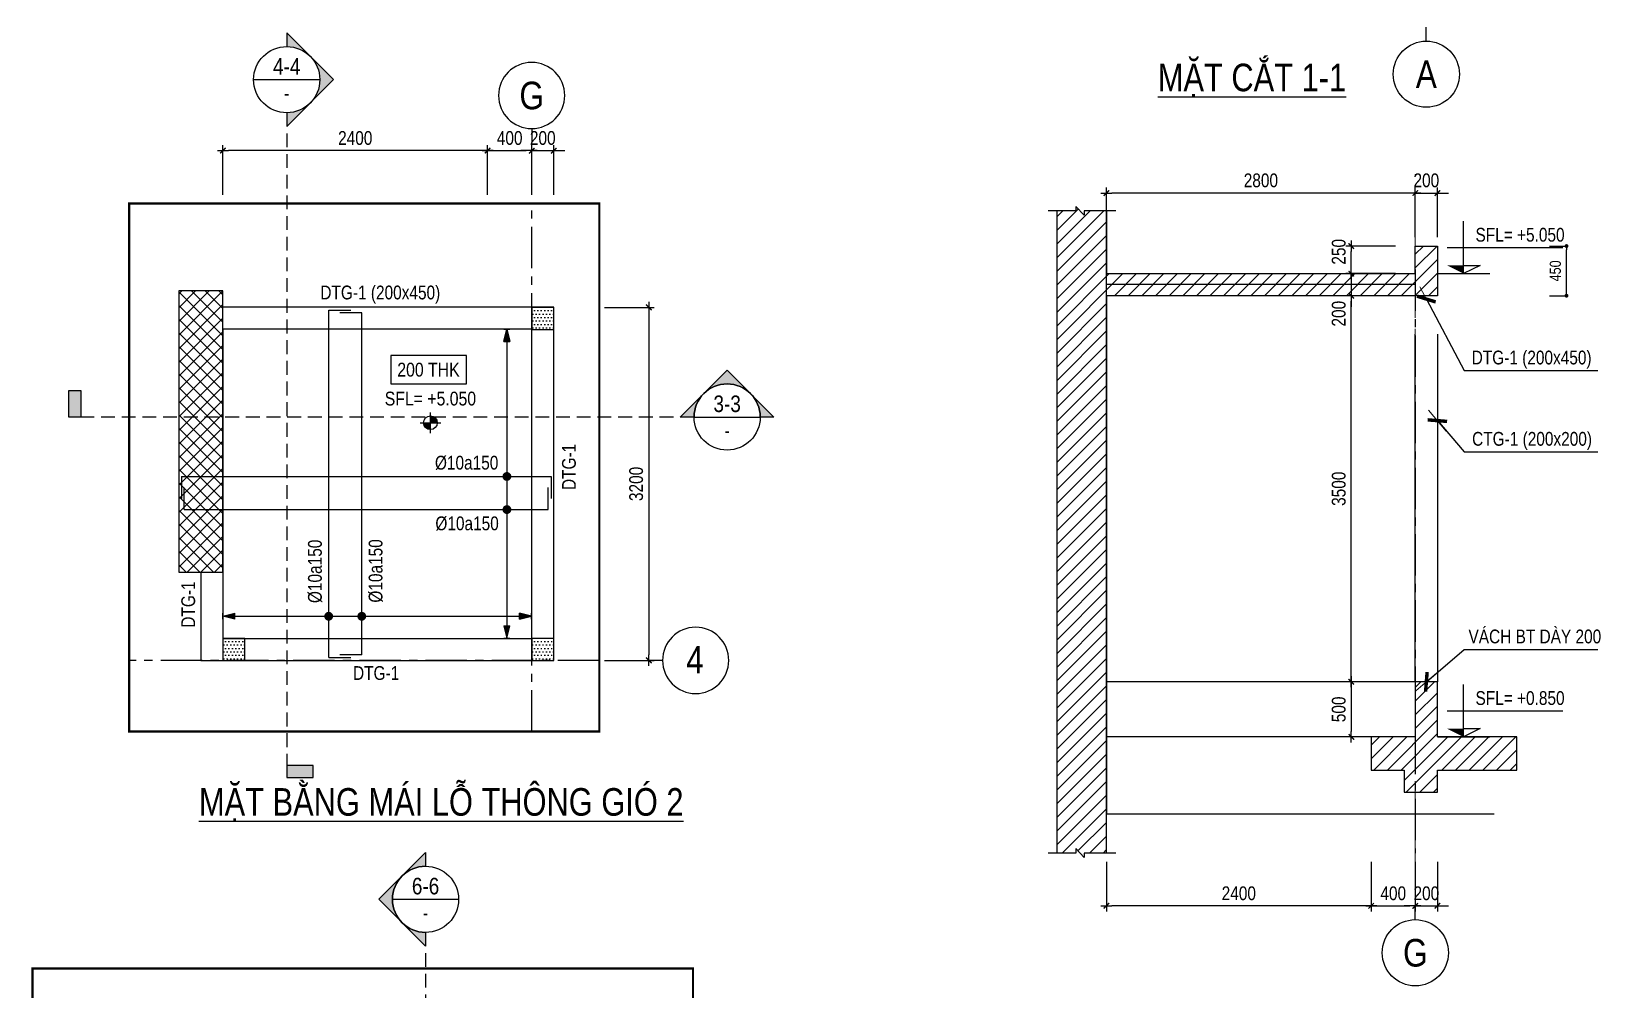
# Model space of a CAD drawing. Header units: millimetres. Extents: x -3582679 to -3542129, y 680309 to 797609.
# Drawn here: x -3574297 to -3560071, y 778961 to 787648 of the extents above; entities that cross this region are included whole.
import ezdxf
from ezdxf.enums import TextEntityAlignment as Align

# ---------------------------------------------------------------- set-up
doc = ezdxf.new("R2010")
doc.units = ezdxf.units.MM
doc.header["$LTSCALE"] = 100
doc.header["$MEASUREMENT"] = 0
for name, pattern in [('A14-Chi tiet Thong gio ham$0$HTT Center', [13, 10, -1, 1, -1]), ('BLOCK A - CHI TIET THANG 4$0$HIDDEN', [0.375, 0.25, -0.125]), ('BLOCK B - CHI TIET THANG 5$0$$0$HIDDEN', [0.375, 0.25, -0.125]), ('CENTER', [2, 1.25, -0.25, 0.25, -0.25])]:
    doc.linetypes.add(name, pattern=pattern)
doc.layers.get('0').update_dxf_attribs({"lineweight": 9})
for name, color, linetype in [('01PM. TEXT A', 3, 'Continuous'), ('02PM. TEXT B', 4, 'Continuous'), ('03PM. TEXT C', 1, 'Continuous'), ('04PM. THIN', 7, 'Continuous'), ('05PM. FRAME', 4, 'Continuous'), ('07PM. WACO', 6, 'Continuous'), ('11PM. DIM', 2, 'Continuous'), ('12PM. GRID', 8, 'CENTER'), ('13PM. HATCH', 8, 'Continuous'), ('BLOCK A - CHI TIET THANG 4$0$Ky hieu Truc', 1, 'Continuous'), ('S-Hatch', 8, 'Continuous')]:
    doc.layers.add(name, color=color, linetype=linetype)
doc.layers.add('A14-Chi tiet Thong gio ham$0$Dim 50', color=1, linetype='Continuous', lineweight=5)
doc.layers.add('A14-Chi tiet Thong gio ham$0$Luoi Truc', color=251, linetype='A14-Chi tiet Thong gio ham$0$HTT Center', lineweight=9)
doc.styles.add('[PMDC2013]STYLE', font='arial.ttf', dxfattribs={"width": 0.8})
doc.styles.add('A14-Chi tiet Thong gio ham$0$VNI-HelveC', font='VHELVCN_0.TTF')
doc.styles.add('BLOCK A - CHI TIET THANG 1$0$VNI-HelveC', font='VHELVCN_0.TTF')
doc.styles.add('BLOCK A - CHI TIET THANG 4$0$VNI-HelveC', font='VHELVCN_0.TTF')
doc.styles.add('BLOCK B - CHI TIET THANG 5$0$$0$Title Block Bold', font='VHELVEB_0.TTF')
doc.styles.add('BLOCK B - CHI TIET THANG 5$0$VNI-HelveCB', font='VHELVCB_0.TTF')
doc.styles.add('ISOCP', font='Isocp.shx', dxfattribs={"bigfont": 'as_sym.shx'})
doc.styles.add('TB', font='arial.ttf', dxfattribs={"width": 0.8})
doc.styles.add('TTP-HelCon', font='VHELVCN_0.TTF')
doc.dimstyles.new('20', dxfattribs={"dimtxt": 250, "dimasz": 200, "dimexe": 250, "dimexo": 0, "dimgap": 100, "dimtad": 1, "dimdec": 0, "dimlfac": 0.2, "dimzin": 0, "dimdsep": 46, "dimtxsty": '[PMDC2013]STYLE', "dimblk": 'TICK', "dimcen": 0, "dimdle": 300, "dimclrd": 2, "dimclre": 2, "dimclrt": 4, "dimadec": 0, "dimazin": 0, "dimtfac": 0.004, "dimtdec": 0, "dimtix": 1, "dimtmove": 2, "dimatfit": 3, "dimldrblk": 'TICK', "dimfxl": 1, "dimtvp": 0.8, "dimtolj": 1, "dimtzin": 0, "dimarcsym": 0})
doc.dimstyles.new('A14-Chi tiet Thong gio ham$0$Dim 50 (A1-A2)', dxfattribs={"dimscale": 50, "dimtxt": 2, "dimasz": 0.7, "dimexe": 0, "dimexo": 1, "dimgap": 1, "dimtad": 1, "dimdec": 0, "dimzin": 12, "dimdsep": 46, "dimtxsty": 'A14-Chi tiet Thong gio ham$0$VNI-HelveC', "dimblk": 'A14-Chi tiet Thong gio ham$0$_Dot', "dimcen": 1, "dimclrd": 256, "dimclre": 256, "dimclrt": 3, "dimadec": 0, "dimazin": 0, "dimtfac": 1, "dimtdec": 0, "dimtix": 1, "dimtmove": 2, "dimatfit": 3, "dimldrblk": 'A14-Chi tiet Thong gio ham$0$HTT Arrow 30', "dimfxl": 1, "dimtolj": 1, "dimtzin": 0, "dimarcsym": 0})
pattern_1 = [(0, (-27689.86, -20851.373), (15.625, 31.25), [0, -31.25])]

# ---------------------------------------------------------------- blocks, each defined once
blk = doc.blocks.new('BLOCK A - CHI TIET THANG 4$0$HTT-Grid')
at = {"layer": '05PM. FRAME', "linetype": 'ByBlock', "lineweight": -2}
blk.add_line((0, -2.5), (0, 0), dxfattribs=at)
blk.add_circle((0, -8.5), 6, dxfattribs=at)
at = {"layer": '03PM. TEXT C', "linetype": 'ByBlock', "lineweight": -2, "style": 'BLOCK A - CHI TIET THANG 4$0$VNI-HelveC'}
blk.add_attdef('GRID', text='', height=5, dxfattribs=at).set_placement((0, -8.5), align=Align.MIDDLE)
blk = doc.blocks.new('TICK')
at = {"color": 0, "linetype": 'ByBlock'}
blk.add_line((1, 0), (-1, 0), dxfattribs=at)
at = {"color": 7, "linetype": 'ByBlock', "const_width": 0.25}
blk.add_lwpolyline([(-0.5, -0.5), (0.5, 0.5)], dxfattribs=at)
blk = doc.blocks.new('*D36')
at = {"layer": '11PM. DIM', "color": 2, "lineweight": -2, "ltscale": 0.3, "transparency": 16777216}
for p, q in [((-3572561, 786167), (-3572561, 786617)), ((-3570211, 786567), (-3572511, 786567)), ((-3570161, 786167), (-3570161, 786617))]:
    blk.add_line(p, q, dxfattribs=at)
at = {"layer": '11PM. DIM', "color": 2, "lineweight": -2, "ltscale": 0.3, "transparency": 16777216, "xscale": 50, "yscale": 50, "zscale": 50, "rotation": 180}
blk.add_blockref('TICK', (-3572561, 786567), dxfattribs=at)
at = {"layer": '11PM. DIM', "color": 2, "lineweight": -2, "ltscale": 0.3, "transparency": 16777216, "xscale": 50, "yscale": 50, "zscale": 50}
blk.add_blockref('TICK', (-3570161, 786567), dxfattribs=at)
at = {"layer": '11PM. DIM', "color": 4, "ltscale": 0.3, "transparency": 16777216, "insert": (-3571361, 786681), "char_height": 125, "attachment_point": 5, "style": '[PMDC2013]STYLE'}
blk.add_mtext('\\A1;2400', dxfattribs=at)
blk = doc.blocks.new('*D37')
at = {"layer": '11PM. DIM', "color": 2, "lineweight": -2, "ltscale": 0.3, "transparency": 16777216}
for p, q in [((-3569100, 785146), (-3568650, 785146)), ((-3568700, 785096), (-3568700, 781996)), ((-3569100, 781946), (-3568650, 781946))]:
    blk.add_line(p, q, dxfattribs=at)
at = {"layer": '11PM. DIM', "color": 2, "lineweight": -2, "ltscale": 0.3, "transparency": 16777216, "xscale": 50, "yscale": 50, "zscale": 50}
for p, rotation in [((-3568700, 785146), 90), ((-3568700, 781946), 270)]:
    blk.add_blockref('TICK', p, dxfattribs=dict(at, rotation=rotation))
at = {"layer": '11PM. DIM', "color": 4, "ltscale": 0.3, "transparency": 16777216, "insert": (-3568814, 783546), "char_height": 125, "attachment_point": 5, "rotation": 90, "style": '[PMDC2013]STYLE'}
blk.add_mtext('\\A1;3200', dxfattribs=at)
blk = doc.blocks.new('*D35')
at = {"layer": '11PM. DIM', "color": 2, "lineweight": -2, "ltscale": 0.3, "transparency": 16777216}
for p, q in [((-3569811, 786567), (-3569861, 786567)), ((-3569761, 786167), (-3569761, 786617)), ((-3569761, 786567), (-3569561, 786567)), ((-3569561, 786167), (-3569561, 786617)), ((-3569511, 786567), (-3569461, 786567))]:
    blk.add_line(p, q, dxfattribs=at)
at = {"layer": '11PM. DIM', "color": 2, "lineweight": -2, "ltscale": 0.3, "transparency": 16777216, "xscale": 50, "yscale": 50, "zscale": 50}
blk.add_blockref('TICK', (-3569761, 786567), dxfattribs=at)
at = {"layer": '11PM. DIM', "color": 2, "lineweight": -2, "ltscale": 0.3, "transparency": 16777216, "xscale": 50, "yscale": 50, "zscale": 50, "rotation": 180}
blk.add_blockref('TICK', (-3569561, 786567), dxfattribs=at)
at = {"layer": '11PM. DIM', "color": 4, "ltscale": 0.3, "transparency": 16777216, "insert": (-3569661, 786681), "char_height": 125, "attachment_point": 5, "style": '[PMDC2013]STYLE'}
blk.add_mtext('\\A1;200', dxfattribs=at)
blk = doc.blocks.new('*D34')
at = {"layer": '11PM. DIM', "color": 2, "lineweight": -2, "ltscale": 0.3, "transparency": 16777216}
for p, q in [((-3570161, 786167), (-3570161, 786617)), ((-3570111, 786567), (-3569811, 786567)), ((-3569761, 786167), (-3569761, 786617))]:
    blk.add_line(p, q, dxfattribs=at)
at = {"layer": '11PM. DIM', "color": 2, "lineweight": -2, "ltscale": 0.3, "transparency": 16777216, "xscale": 50, "yscale": 50, "zscale": 50, "rotation": 180}
blk.add_blockref('TICK', (-3570161, 786567), dxfattribs=at)
at = {"layer": '11PM. DIM', "color": 2, "lineweight": -2, "ltscale": 0.3, "transparency": 16777216, "xscale": 50, "yscale": 50, "zscale": 50}
blk.add_blockref('TICK', (-3569761, 786567), dxfattribs=at)
at = {"layer": '11PM. DIM', "color": 4, "ltscale": 0.3, "transparency": 16777216, "insert": (-3569961, 786681), "char_height": 125, "attachment_point": 5, "style": '[PMDC2013]STYLE'}
blk.add_mtext('\\A1;400', dxfattribs=at)
blk = doc.blocks.new('*U38')
at = {"layer": 'S-Hatch'}
h = blk.add_hatch(color=256, dxfattribs=at)
h.dxf.hatch_style = 1
h.paths.add_polyline_path([(-55, 3050), (55, 3050), (0, 3270)])
h = blk.add_hatch(color=256, dxfattribs=at)
h.dxf.hatch_style = 1
h.paths.add_polyline_path([(0, -2330), (55, -2110), (-55, -2110)])
at = {"linetype": 'ByBlock'}
for p, q in [((-5850, 0), (-5850, 400)), ((750, 0), (750, 400)), ((-5850, 0), (750, 0))]:
    blk.add_line(p, q, dxfattribs=at)
at = {"layer": 'S-Hatch'}
for p, q in [((-55, 3270), (55, 3270)), ((-55, 3050), (0, 3270)), ((0, 3270), (55, 3050)), ((-55, 3050), (55, 3050)), ((0, 3050), (0, -2110)), ((-55, -2110), (55, -2110)), ((-55, -2110), (0, -2330)), ((0, -2330), (55, -2110)), ((-55, -2330), (55, -2330))]:
    blk.add_line(p, q, dxfattribs=at)
at = {"layer": 'S-Hatch', "const_width": 80, "flags": 128}
blk.add_lwpolyline([(-40, 0, -1), (40, 0, -1)], format="xyb", close=True, dxfattribs=at)
at = {"layer": '02PM. TEXT B', "linetype": 'ByBlock', "style": 'TB', "width": 0.8, "flags": 8}
blk.add_attdef('1', text='', height=250, dxfattribs=at).set_placement((-1297, -250), align=Align.MIDDLE_LEFT)
blk = doc.blocks.new('*U39')
at = {"layer": 'S-Hatch'}
h = blk.add_hatch(color=256, dxfattribs=at)
h.dxf.hatch_style = 1
h.paths.add_polyline_path([(-55, 2450), (55, 2450), (0, 2670)])
h = blk.add_hatch(color=256, dxfattribs=at)
h.dxf.hatch_style = 1
h.paths.add_polyline_path([(0, -2930), (55, -2710), (-55, -2710)])
at = {"linetype": 'ByBlock'}
for p, q in [((-5900, 0), (800, 0)), ((-5900, 0), (-5900, -400)), ((800, 0), (800, -400))]:
    blk.add_line(p, q, dxfattribs=at)
at = {"layer": 'S-Hatch'}
for p, q in [((-55, 2670), (55, 2670)), ((-55, 2450), (0, 2670)), ((0, 2670), (55, 2450)), ((-55, 2450), (55, 2450)), ((0, 2450), (0, -2710)), ((-55, -2710), (55, -2710)), ((-55, -2710), (0, -2930)), ((0, -2930), (55, -2710)), ((-55, -2930), (55, -2930))]:
    blk.add_line(p, q, dxfattribs=at)
at = {"layer": 'S-Hatch', "const_width": 80, "flags": 128}
blk.add_lwpolyline([(-40, 0, 1), (40, 0, 1)], format="xyb", close=True, dxfattribs=at)
at = {"layer": '02PM. TEXT B', "linetype": 'ByBlock', "style": 'TB', "width": 0.8, "flags": 8}
blk.add_attdef('1', text='', height=250, dxfattribs=at).set_placement((-1305, 250), align=Align.MIDDLE_LEFT)
blk = doc.blocks.new('*U40')
at = {"layer": 'S-Hatch'}
h = blk.add_hatch(color=256, dxfattribs=at)
h.dxf.hatch_style = 1
h.paths.add_polyline_path([(-55, 2300), (55, 2300), (0, 2520)])
h = blk.add_hatch(color=256, dxfattribs=at)
h.dxf.hatch_style = 1
h.paths.add_polyline_path([(0, -3080), (55, -2860), (-55, -2860)])
at = {"linetype": 'ByBlock'}
for p, q in [((-700, 0), (-700, 400)), ((5500, 0), (5500, 400)), ((-700, 0), (5500, 0))]:
    blk.add_line(p, q, dxfattribs=at)
at = {"layer": 'S-Hatch'}
for p, q in [((-55, 2520), (55, 2520)), ((-55, 2300), (0, 2520)), ((-55, 2300), (55, 2300)), ((0, 2520), (55, 2300)), ((0, 2300), (0, -2860)), ((-55, -2860), (55, -2860)), ((-55, -2860), (0, -3080)), ((-55, -3080), (55, -3080)), ((0, -3080), (55, -2860))]:
    blk.add_line(p, q, dxfattribs=at)
at = {"layer": 'S-Hatch', "const_width": 80, "flags": 128}
blk.add_lwpolyline([(-40, 0, -1), (40, 0, -1)], format="xyb", close=True, dxfattribs=at)
at = {"layer": '02PM. TEXT B', "linetype": 'ByBlock', "style": 'TB', "width": 0.8, "flags": 8}
blk.add_attdef('1', text='', height=250, dxfattribs=at).set_placement((248, -250), align=Align.MIDDLE_LEFT)
blk = doc.blocks.new('*U41')
at = {"layer": 'S-Hatch'}
h = blk.add_hatch(color=256, dxfattribs=at)
h.dxf.hatch_style = 1
h.paths.add_polyline_path([(-55, 1700), (55, 1700), (0, 1920)])
h = blk.add_hatch(color=256, dxfattribs=at)
h.dxf.hatch_style = 1
h.paths.add_polyline_path([(0, -3680), (55, -3460), (-55, -3460)])
at = {"linetype": 'ByBlock'}
for p, q in [((-750, 0), (5550, 0)), ((-750, 0), (-750, -400)), ((5550, 0), (5550, -400))]:
    blk.add_line(p, q, dxfattribs=at)
at = {"layer": 'S-Hatch'}
for p, q in [((-55, 1920), (55, 1920)), ((-55, 1700), (0, 1920)), ((0, 1920), (55, 1700)), ((-55, 1700), (55, 1700)), ((0, 1700), (0, -3460)), ((-55, -3460), (55, -3460)), ((-55, -3460), (0, -3680)), ((-55, -3680), (55, -3680)), ((0, -3680), (55, -3460))]:
    blk.add_line(p, q, dxfattribs=at)
at = {"layer": 'S-Hatch', "const_width": 80, "flags": 128}
blk.add_lwpolyline([(-40, 0, 1), (40, 0, 1)], format="xyb", close=True, dxfattribs=at)
at = {"layer": '02PM. TEXT B', "linetype": 'ByBlock', "style": 'TB', "width": 0.8, "flags": 8}
blk.add_attdef('1', text='', height=250, dxfattribs=at).set_placement((240, 250), align=Align.MIDDLE_LEFT)
blk = doc.blocks.new('*U49')
h = blk.add_hatch(color=256)
edge = h.paths.add_edge_path()
edge.add_line((0, -600), (0, -849))
edge.add_line((0, -849), (849, 0))
edge.add_line((849, 0), (0, 849))
edge.add_line((0, 849), (0, 600))
edge.add_arc((0, 0), 600, -90, 90, ccw=False)
blk.add_hatch(color=256).paths.add_polyline_path([(480, -12650), (480, -12435), (0, -12435), (0, -12650)])
blk.add_line((-600, 0), (600, 0))
at = {"linetype": 'BLOCK B - CHI TIET THANG 5$0$$0$HIDDEN', "ltscale": 10}
blk.add_line((0, -600), (0, -12650), dxfattribs=at)
blk.add_lwpolyline([(0, -600), (0, -849), (849, 0), (0, 849), (0, 600, -1)], format="xyb", close=True)
blk.add_lwpolyline([(480, -12650), (480, -12435), (0, -12435), (0, -12650)], close=True)
blk.add_circle((0, 0), 600)
at = {"style": 'BLOCK B - CHI TIET THANG 5$0$$0$Title Block Bold', "flags": 8}
blk.add_attdef('VIEWNUMBER', text='', height=300, dxfattribs=at).set_placement((0, 0), align=Align.BOTTOM_CENTER)
blk.add_attdef('DRAWINGREFERENCE', text='', height=250, dxfattribs=at).set_placement((0, -120), align=Align.TOP_CENTER)
blk = doc.blocks.new('*U42')
h = blk.add_hatch(color=256)
edge = h.paths.add_edge_path()
edge.add_line((-600, 0), (-849, 0))
edge.add_line((-849, 0), (0, 849))
edge.add_line((0, 849), (849, 0))
edge.add_line((849, 0), (600, 0))
edge.add_arc((0, 0), 600, 360, 540)
blk.add_hatch(color=256).paths.add_polyline_path([(-11934, 480), (-11719, 480), (-11719, 0), (-11934, 0)])
at = {"linetype": 'BLOCK B - CHI TIET THANG 5$0$$0$HIDDEN', "ltscale": 10}
blk.add_line((-600, 0), (-11934, 0), dxfattribs=at)
blk.add_line((-600, 0), (600, 0))
blk.add_lwpolyline([(-600, 0), (-849, 0), (0, 849), (849, 0), (600, 0, 1)], format="xyb", close=True)
blk.add_lwpolyline([(-11934, 480), (-11719, 480), (-11719, 0), (-11934, 0)], close=True)
blk.add_circle((0, 0), 600)
at = {"style": 'BLOCK B - CHI TIET THANG 5$0$$0$Title Block Bold', "flags": 8}
blk.add_attdef('VIEWNUMBER', text='', height=300, dxfattribs=at).set_placement((0, 0), align=Align.BOTTOM_CENTER)
blk.add_attdef('DRAWINGREFERENCE', text='', height=250, dxfattribs=at).set_placement((0, -120), align=Align.TOP_CENTER)
blk = doc.blocks.new('BLOCK A - CHI TIET THANG 1$0$13123123213')
at = {"linetype": 'ByBlock'}
h = blk.add_hatch(color=0, dxfattribs=at)
h.paths.add_polyline_path([(0, 1), (0, 0), (1, 0, 0.414214)])
h.paths.add_polyline_path([(0, 0), (-1, 0, 0.414214), (0, -1)])
at = {"color": 0, "linetype": 'ByBlock'}
for p, q in [((-1.5, 0), (1.5, 0)), ((0, -1.5), (0, 1.5))]:
    blk.add_line(p, q, dxfattribs=at)
blk.add_circle((0, 0), 1, dxfattribs=at)
at = {"color": 0, "linetype": 'ByBlock', "lineweight": -2, "style": 'BLOCK A - CHI TIET THANG 1$0$VNI-HelveC'}
for tag, p in [('TEXT1', (0, 10.5)), ('TEXT2', (0, 7)), ('TEXT3', (0, 3.5))]:
    blk.add_attdef(tag, text='', height=2, dxfattribs=at).set_placement(p, align=Align.MIDDLE_CENTER)
blk = doc.blocks.new('SLABTAG')
blk.add_lwpolyline([(5.76, 2.12), (-5.68, 2.12), (-5.68, -2.12), (5.76, -2.12)], close=True)
at = {"style": 'ISOCP'}
blk.add_attdef('SLABTTHK', text='', height=3, dxfattribs=at).set_placement((0, 0), align=Align.MIDDLE)
blk = doc.blocks.new('*U24')
at = {"layer": '04PM. THIN'}
for p, q in [((0, 0), (0, 950)), ((-300, 475), (1800, 475)), ((0, 150), (300, 150)), ((300, 150), (0, 0))]:
    blk.add_line(p, q, dxfattribs=at)
at = {"layer": '04PM. THIN', "linetype": 'ByBlock'}
blk.add_line((-475, 0), (475, 0), dxfattribs=at)
at = {"layer": '04PM. THIN'}
blk.add_solid([(0, 0), (0, 150), (-300, 150)], dxfattribs=at)
blk = doc.blocks.new('*D45')
at = {"layer": '11PM. DIM', "color": 2, "lineweight": -2, "ltscale": 0.3, "transparency": 16777216}
for p, q in [((-3564551, 780121), (-3564551, 779671)), ((-3562151, 780121), (-3562151, 779671)), ((-3562201, 779721), (-3564501, 779721))]:
    blk.add_line(p, q, dxfattribs=at)
at = {"layer": '11PM. DIM', "color": 2, "lineweight": -2, "ltscale": 0.3, "transparency": 16777216, "xscale": 50, "yscale": 50, "zscale": 50, "rotation": 180}
blk.add_blockref('TICK', (-3564551, 779721), dxfattribs=at)
at = {"layer": '11PM. DIM', "color": 2, "lineweight": -2, "ltscale": 0.3, "transparency": 16777216, "xscale": 50, "yscale": 50, "zscale": 50}
blk.add_blockref('TICK', (-3562151, 779721), dxfattribs=at)
at = {"layer": '11PM. DIM', "color": 4, "ltscale": 0.3, "transparency": 16777216, "insert": (-3563351, 779834), "char_height": 125, "attachment_point": 5, "style": '[PMDC2013]STYLE'}
blk.add_mtext('\\A1;2400', dxfattribs=at)
blk = doc.blocks.new('*D44')
at = {"layer": '11PM. DIM', "color": 2, "lineweight": -2, "ltscale": 0.3, "transparency": 16777216}
for p, q in [((-3561751, 780121), (-3561751, 779671)), ((-3561551, 780121), (-3561551, 779671)), ((-3561801, 779721), (-3561851, 779721)), ((-3561751, 779721), (-3561551, 779721)), ((-3561501, 779721), (-3561451, 779721))]:
    blk.add_line(p, q, dxfattribs=at)
at = {"layer": '11PM. DIM', "color": 2, "lineweight": -2, "ltscale": 0.3, "transparency": 16777216, "xscale": 50, "yscale": 50, "zscale": 50}
blk.add_blockref('TICK', (-3561751, 779721), dxfattribs=at)
at = {"layer": '11PM. DIM', "color": 2, "lineweight": -2, "ltscale": 0.3, "transparency": 16777216, "xscale": 50, "yscale": 50, "zscale": 50, "rotation": 180}
blk.add_blockref('TICK', (-3561551, 779721), dxfattribs=at)
at = {"layer": '11PM. DIM', "color": 4, "ltscale": 0.3, "transparency": 16777216, "insert": (-3561651, 779834), "char_height": 125, "attachment_point": 5, "style": '[PMDC2013]STYLE'}
blk.add_mtext('\\A1;200', dxfattribs=at)
blk = doc.blocks.new('*D43')
at = {"layer": '11PM. DIM', "color": 2, "lineweight": -2, "ltscale": 0.3, "transparency": 16777216}
for p, q in [((-3562151, 780121), (-3562151, 779671)), ((-3561751, 780121), (-3561751, 779671)), ((-3562101, 779721), (-3561801, 779721))]:
    blk.add_line(p, q, dxfattribs=at)
at = {"layer": '11PM. DIM', "color": 2, "lineweight": -2, "ltscale": 0.3, "transparency": 16777216, "xscale": 50, "yscale": 50, "zscale": 50, "rotation": 180}
blk.add_blockref('TICK', (-3562151, 779721), dxfattribs=at)
at = {"layer": '11PM. DIM', "color": 2, "lineweight": -2, "ltscale": 0.3, "transparency": 16777216, "xscale": 50, "yscale": 50, "zscale": 50}
blk.add_blockref('TICK', (-3561751, 779721), dxfattribs=at)
at = {"layer": '11PM. DIM', "color": 4, "ltscale": 0.3, "transparency": 16777216, "insert": (-3561951, 779834), "char_height": 125, "attachment_point": 5, "style": '[PMDC2013]STYLE'}
blk.add_mtext('\\A1;400', dxfattribs=at)
blk = doc.blocks.new('*D46')
at = {"layer": '11PM. DIM', "color": 2, "lineweight": -2, "ltscale": 0.3, "transparency": 16777216}
for p, q in [((-3564551, 785783), (-3564551, 786233)), ((-3561801, 786183), (-3564501, 786183)), ((-3561751, 785783), (-3561751, 786233))]:
    blk.add_line(p, q, dxfattribs=at)
at = {"layer": '11PM. DIM', "color": 2, "lineweight": -2, "ltscale": 0.3, "transparency": 16777216, "xscale": 50, "yscale": 50, "zscale": 50, "rotation": 180}
blk.add_blockref('TICK', (-3564551, 786183), dxfattribs=at)
at = {"layer": '11PM. DIM', "color": 2, "lineweight": -2, "ltscale": 0.3, "transparency": 16777216, "xscale": 50, "yscale": 50, "zscale": 50}
blk.add_blockref('TICK', (-3561751, 786183), dxfattribs=at)
at = {"layer": '11PM. DIM', "color": 4, "ltscale": 0.3, "transparency": 16777216, "insert": (-3563151, 786297), "char_height": 125, "attachment_point": 5, "style": '[PMDC2013]STYLE'}
blk.add_mtext('\\A1;2800', dxfattribs=at)
blk = doc.blocks.new('*D47')
at = {"layer": '11PM. DIM', "color": 2, "lineweight": -2, "ltscale": 0.3, "transparency": 16777216}
for p, q in [((-3561801, 786183), (-3561851, 786183)), ((-3561751, 785783), (-3561751, 786233)), ((-3561751, 786183), (-3561551, 786183)), ((-3561551, 785783), (-3561551, 786233)), ((-3561501, 786183), (-3561451, 786183))]:
    blk.add_line(p, q, dxfattribs=at)
at = {"layer": '11PM. DIM', "color": 2, "lineweight": -2, "ltscale": 0.3, "transparency": 16777216, "xscale": 50, "yscale": 50, "zscale": 50}
blk.add_blockref('TICK', (-3561751, 786183), dxfattribs=at)
at = {"layer": '11PM. DIM', "color": 2, "lineweight": -2, "ltscale": 0.3, "transparency": 16777216, "xscale": 50, "yscale": 50, "zscale": 50, "rotation": 180}
blk.add_blockref('TICK', (-3561551, 786183), dxfattribs=at)
at = {"layer": '11PM. DIM', "color": 4, "ltscale": 0.3, "transparency": 16777216, "insert": (-3561651, 786297), "char_height": 125, "attachment_point": 5, "style": '[PMDC2013]STYLE'}
blk.add_mtext('\\A1;200', dxfattribs=at)
blk = doc.blocks.new('*D48')
at = {"layer": '11PM. DIM', "color": 2, "lineweight": -2, "ltscale": 0.3, "transparency": 16777216}
for p, q in [((-3561931, 781752), (-3562381, 781752)), ((-3562331, 781702), (-3562331, 781302)), ((-3561931, 781252), (-3562381, 781252))]:
    blk.add_line(p, q, dxfattribs=at)
at = {"layer": '11PM. DIM', "color": 2, "lineweight": -2, "ltscale": 0.3, "transparency": 16777216, "xscale": 50, "yscale": 50, "zscale": 50}
for p, rotation in [((-3562331, 781752), 90), ((-3562331, 781252), 270)]:
    blk.add_blockref('TICK', p, dxfattribs=dict(at, rotation=rotation))
at = {"layer": '11PM. DIM', "color": 4, "ltscale": 0.3, "transparency": 16777216, "insert": (-3562445, 781502), "char_height": 125, "attachment_point": 5, "rotation": 90, "style": '[PMDC2013]STYLE'}
blk.add_mtext('\\A1;500', dxfattribs=at)
blk = doc.blocks.new('*D61')
at = {"layer": '11PM. DIM', "color": 2, "lineweight": -2, "ltscale": 0.3, "transparency": 16777216}
for p, q in [((-3561931, 785252), (-3562381, 785252)), ((-3562331, 781802), (-3562331, 785202)), ((-3561931, 781752), (-3562381, 781752))]:
    blk.add_line(p, q, dxfattribs=at)
at = {"layer": '11PM. DIM', "color": 2, "lineweight": -2, "ltscale": 0.3, "transparency": 16777216, "xscale": 50, "yscale": 50, "zscale": 50}
for p, rotation in [((-3562331, 785252), 90), ((-3562331, 781752), 270)]:
    blk.add_blockref('TICK', p, dxfattribs=dict(at, rotation=rotation))
at = {"layer": '11PM. DIM', "color": 4, "ltscale": 0.3, "transparency": 16777216, "insert": (-3562445, 783502), "char_height": 125, "attachment_point": 5, "rotation": 90, "style": '[PMDC2013]STYLE'}
blk.add_mtext('\\A1;3500', dxfattribs=at)
blk = doc.blocks.new('*D62')
at = {"layer": '11PM. DIM', "color": 2, "lineweight": -2, "ltscale": 0.3, "transparency": 16777216}
for p, q in [((-3562331, 785502), (-3562331, 785552)), ((-3561931, 785452), (-3562381, 785452)), ((-3562331, 785452), (-3562331, 785252)), ((-3561931, 785252), (-3562381, 785252)), ((-3562331, 785202), (-3562331, 785152))]:
    blk.add_line(p, q, dxfattribs=at)
at = {"layer": '11PM. DIM', "color": 2, "lineweight": -2, "ltscale": 0.3, "transparency": 16777216, "xscale": 50, "yscale": 50, "zscale": 50}
for p, rotation in [((-3562331, 785452), 270), ((-3562331, 785252), 90)]:
    blk.add_blockref('TICK', p, dxfattribs=dict(at, rotation=rotation))
at = {"layer": '11PM. DIM', "color": 4, "ltscale": 0.3, "transparency": 16777216, "insert": (-3562445, 785089), "char_height": 125, "attachment_point": 5, "rotation": 90, "style": '[PMDC2013]STYLE'}
blk.add_mtext('\\A1;200', dxfattribs=at)
blk = doc.blocks.new('*U78')
h = blk.add_hatch(color=256)
edge = h.paths.add_edge_path()
edge.add_line((0, -600), (0, -849))
edge.add_line((0, -849), (-849, 0))
edge.add_line((-849, 0), (0, 849))
edge.add_line((0, 849), (0, 600))
edge.add_arc((0, 0), 600, 90, 270)
blk.add_hatch(color=256).paths.add_polyline_path([(-480, -17720), (-480, -17506), (0, -17506), (0, -17720)])
blk.add_line((-600, 0), (600, 0))
at = {"linetype": 'BLOCK B - CHI TIET THANG 5$0$$0$HIDDEN', "ltscale": 10}
blk.add_line((0, -600), (0, -17720), dxfattribs=at)
blk.add_lwpolyline([(0, -600), (0, -849), (-849, 0), (0, 849), (0, 600, 1)], format="xyb", close=True)
blk.add_lwpolyline([(-480, -17720), (-480, -17506), (0, -17506), (0, -17720)], close=True)
blk.add_circle((0, 0), 600)
at = {"style": 'BLOCK B - CHI TIET THANG 5$0$$0$Title Block Bold', "flags": 8}
blk.add_attdef('VIEWNUMBER', text='', height=300, dxfattribs=at).set_placement((0, 0), align=Align.BOTTOM_CENTER)
blk.add_attdef('DRAWINGREFERENCE', text='', height=250, dxfattribs=at).set_placement((0, -120), align=Align.TOP_CENTER)
blk = doc.blocks.new('*D80')
at = {"layer": '11PM. DIM', "color": 2, "lineweight": -2, "ltscale": 0.3, "transparency": 16777216}
for p, q in [((-3561931, 785702), (-3562381, 785702)), ((-3562331, 785502), (-3562331, 785652)), ((-3561931, 785452), (-3562381, 785452))]:
    blk.add_line(p, q, dxfattribs=at)
at = {"layer": '11PM. DIM', "color": 2, "lineweight": -2, "ltscale": 0.3, "transparency": 16777216, "xscale": 50, "yscale": 50, "zscale": 50}
for p, rotation in [((-3562331, 785702), 90), ((-3562331, 785452), 270)]:
    blk.add_blockref('TICK', p, dxfattribs=dict(at, rotation=rotation))
at = {"layer": '11PM. DIM', "color": 4, "ltscale": 0.3, "transparency": 16777216, "insert": (-3562445, 785650), "char_height": 125, "attachment_point": 5, "rotation": 90, "style": '[PMDC2013]STYLE'}
blk.add_mtext('\\A1;250', dxfattribs=at)
blk = doc.blocks.new('A14-Chi tiet Thong gio ham$0$_Dot')
at = {"color": 0, "linetype": 'ByBlock', "lineweight": -2}
blk.add_line((-0.5, 0), (-1, 0), dxfattribs=at)
at = {"color": 0, "linetype": 'ByBlock', "const_width": 0.5}
blk.add_lwpolyline([(-0.25, 0, 1), (0.25, 0, 1)], format="xyb", close=True, dxfattribs=at)
blk = doc.blocks.new('*D196')
at = {"layer": 'A14-Chi tiet Thong gio ham$0$Dim 50', "lineweight": -2, "transparency": 16777216}
for p, q in [((-3560536, 785702), (-3560380, 785702)), ((-3560380, 785287), (-3560380, 785667)), ((-3560536, 785252), (-3560380, 785252))]:
    blk.add_line(p, q, dxfattribs=at)
at = {"layer": 'A14-Chi tiet Thong gio ham$0$Dim 50', "lineweight": -2, "transparency": 16777216, "xscale": 35, "yscale": 35, "zscale": 35}
for p, rotation in [((-3560380, 785702), 90), ((-3560380, 785252), 270)]:
    blk.add_blockref('A14-Chi tiet Thong gio ham$0$_Dot', p, dxfattribs=dict(at, rotation=rotation))
at = {"layer": 'A14-Chi tiet Thong gio ham$0$Dim 50', "color": 3, "transparency": 16777216, "insert": (-3560481, 785477), "char_height": 100, "attachment_point": 5, "rotation": 90, "style": 'A14-Chi tiet Thong gio ham$0$VNI-HelveC'}
blk.add_mtext('\\A1;450', dxfattribs=at)
blk = doc.blocks.new('A14-Chi tiet Thong gio ham$0$HTT Arrow 30')
blk.add_hatch(color=256).paths.add_polyline_path([(-2.5, 0.375), (-2.5, -0.375), (0, 0)])
at = {"color": 0, "linetype": 'ByBlock', "lineweight": -2}
for p, q in [((0, 0), (-2.5, 0.375)), ((-2.5, -0.375), (-2.5, 0.375)), ((0, 0), (-2.5, -0.375))]:
    blk.add_line(p, q, dxfattribs=at)

msp = doc.modelspace()

# ---------------------------------------------------------------- hatches: boundary and pattern name
at = {"layer": '13PM. HATCH'}
h = msp.add_hatch(dxfattribs=at)
h.set_pattern_fill('ANSI31', color=256, scale=700, style=0)
h.set_pattern_definition([(45, (1332.32, -259.95), (-61.8718434, 61.8718434), [])])
h.paths.add_polyline_path([(-3565001.6, 780199.8), (-3564828.5, 780199.8), (-3564828.5, 780239.8), (-3564753.5, 780159.8), (-3564753.5, 780199.8), (-3564550.8, 780199.8), (-3564550.8, 785252.2), (-3561550.8, 785252.2), (-3561550.8, 785702.2), (-3561750.8, 785702.2), (-3561750.8, 785452.2), (-3564550.8, 785452.2), (-3564550.8, 786021.6), (-3564753.5, 786021.6), (-3564753.5, 785981.6), (-3564828.5, 786061.6), (-3564828.5, 786021.6), (-3565001.6, 786021.6)])
h = msp.add_hatch(dxfattribs=at)
h.set_pattern_fill('ANSI37', color=256, scale=700, style=0)
h.set_pattern_definition([(45, (-19217.87, -20851.4), (-61.8718434, 61.8718434), []), (135, (-19217.87, -20851.4), (-61.8718434, -61.8718434), [])])
h.paths.add_polyline_path([(-3572961.2, 785295.8), (-3572561.2, 785295.8), (-3572561.2, 782745.8), (-3572961.2, 782745.8)])
h = msp.add_hatch(dxfattribs=at)
h.set_pattern_fill('DOTS', color=256, scale=500, style=0)
h.set_pattern_definition(pattern_1)
h.paths.add_polyline_path([(-3569761.2, 784945.8), (-3569561.2, 784945.8), (-3569561.2, 785145.8), (-3569761.2, 785145.8)])
h = msp.add_hatch(dxfattribs=at)
h.set_pattern_fill('DOTS', color=256, scale=500, style=0)
h.set_pattern_definition([(0, (-30489.864, -20851.373), (15.625, 31.25), [0, -31.25])])
h.paths.add_polyline_path([(-3572561.2, 781945.8), (-3572361.2, 781945.8), (-3572361.2, 782145.8), (-3572561.2, 782145.8)])
h = msp.add_hatch(dxfattribs=at)
h.set_pattern_fill('DOTS', color=256, scale=500, style=0)
h.set_pattern_definition(pattern_1)
h.paths.add_polyline_path([(-3569761.2, 781945.8), (-3569561.2, 781945.8), (-3569561.2, 782145.8), (-3569761.2, 782145.8)])
h = msp.add_hatch(dxfattribs=at)
h.set_pattern_fill('ANSI31', color=256, scale=700, style=0)
h.set_pattern_definition([(45, (-28508.63, -21902), (-61.8718434, 61.8718434), [])])
h.paths.add_polyline_path([(-3561550.8, 780752.2), (-3561550.8, 780952.2), (-3560831.3, 780952.2), (-3560831.3, 781089.1), (-3560831.3, 781164.2), (-3560831.3, 781252.2), (-3561550.8, 781252.2), (-3561550.8, 781752.2), (-3561750.8, 781752.2), (-3561750.8, 781252.2), (-3562150.8, 781252.2), (-3562150.8, 780952.2), (-3561850.7, 780952.2), (-3561850.8, 780752.2)])

# ---------------------------------------------------------------- linework, layer by layer
at = {"linetype": 'BLOCK A - CHI TIET THANG 4$0$HIDDEN', "ltscale": 10, "const_width": 20}
for points in [[(-3569148, 781300.5), (-3573410.3, 781300.5), (-3573410.3, 786088.1), (-3569148, 786088.1)], [(-3574286.8, 779153.4), (-3568298.7, 779153.4), (-3568298.7, 771440.6), (-3574286.8, 771440.6)]]:
    msp.add_lwpolyline(points, close=True, dxfattribs=at)
at = {"layer": '04PM. THIN', "linetype": 'ByBlock', "flags": 128}
for points in [[(-3564464.5, 786021.6), (-3564753.5, 786021.6), (-3564753.5, 785981.6), (-3564828.5, 786061.6), (-3564828.5, 786021.6), (-3565079.4, 786021.6)], [(-3564464.5, 780199.8), (-3564753.5, 780199.8), (-3564753.5, 780159.8), (-3564828.5, 780239.8), (-3564828.5, 780199.8), (-3565079.4, 780199.8)]]:
    msp.add_lwpolyline(points, dxfattribs=at)
at = {"layer": '05PM. FRAME'}
for points in [[(-3565001.6, 786021.6), (-3565001.6, 780199.8)], [(-3564550.8, 786021.6), (-3564550.8, 785452.2), (-3561750.8, 785452.2), (-3561750.8, 785702.2), (-3561550.8, 785702.2), (-3561550.8, 785252.2), (-3564550.8, 785252.2), (-3564550.8, 780549.8)], [(-3564550.8, 780199.8), (-3564550.8, 786021.6)], [(-3565001.6, 785671.6), (-3565001.6, 780199.8)]]:
    msp.add_lwpolyline(points, dxfattribs=at)
at = {"layer": '05PM. FRAME', "ltscale": 0.25}
for points in [[(-3572961.2, 782745.8), (-3572561.2, 782745.8), (-3572561.2, 785295.8), (-3572961.2, 785295.8)], [(-3569761.2, 784948.3), (-3572561.2, 784948.3), (-3572561.2, 782145.8), (-3569761.2, 782145.8)]]:
    msp.add_lwpolyline(points, close=True, dxfattribs=at)
msp.add_lwpolyline([(-3572761.2, 782745.8), (-3572761.2, 781945.8), (-3569561.2, 781945.8), (-3569561.2, 785148.3), (-3572561.2, 785148.3)], dxfattribs=at)
at = {"layer": '05PM. FRAME'}
msp.add_lwpolyline([(-3561550.8, 780952.2), (-3560831.3, 780952.2), (-3560831.3, 781252.2), (-3561550.8, 781252.2), (-3561550.8, 781752.2), (-3561750.8, 781752.2), (-3561750.8, 781252.2), (-3561850.8, 781252.2), (-3562150.8, 781252.2), (-3562150.8, 780952.2), (-3561850.8, 780952.2), (-3561850.8, 780752.2), (-3561550.8, 780752.2)], close=True, dxfattribs=at)
at = {"layer": '07PM. WACO'}
for points in [[(-3569761.2, 784945.8), (-3569561.2, 784945.8), (-3569561.2, 785145.8), (-3569761.2, 785145.8)], [(-3572561.2, 781945.8), (-3572361.2, 781945.8), (-3572361.2, 782145.8), (-3572561.2, 782145.8)], [(-3569761.2, 781945.8), (-3569561.2, 781945.8), (-3569561.2, 782145.8), (-3569761.2, 782145.8)]]:
    msp.add_lwpolyline(points, close=True, dxfattribs=at)
at = {"layer": '12PM. GRID', "ltscale": 3}
for p, q in [((-3569761.2, 781300.5), (-3569761.2, 786088.1)), ((-3561750.8, 785490.7), (-3561750.8, 780199.5)), ((-3569148, 781945.8), (-3573410.3, 781945.8))]:
    msp.add_line(p, q, dxfattribs=at)
at = {"layer": '13PM. HATCH'}
for p, q in [((-3561750.8, 785352.2), (-3564550.8, 785352.2)), ((-3561750.8, 781752.2), (-3561750.8, 784902.2)), ((-3561550.8, 784902.2), (-3561550.8, 781752.2)), ((-3561750.8, 781752.2), (-3564550.8, 781752.2)), ((-3562150.8, 781252.2), (-3564550.8, 781252.2)), ((-3561034.8, 780552.2), (-3564550.8, 780552.2))]:
    msp.add_line(p, q, dxfattribs=at)
at = {"layer": 'A14-Chi tiet Thong gio ham$0$Luoi Truc'}
msp.add_lwpolyline([(-3561750.8, 779852.3), (-3561750.8, 786352.8)], dxfattribs=at)

# ---------------------------------------------------------------- block references
at = {"layer": '02PM. TEXT B', "ltscale": 500, "xscale": 0.5, "yscale": 0.5, "zscale": 0.5}
for p in [(-3561313.3, 785452.2), (-3561313.3, 781252.2)]:
    msp.add_blockref('*U24', p, dxfattribs=at)
at = {"layer": '02PM. TEXT B'}
ref = msp.add_blockref('SLABTAG', (-3570697, 784581.7), dxfattribs=dict(at, xscale=60, yscale=60, zscale=60))
ref.add_attrib('SLABTTHK', '200 THK', dxfattribs={"layer": '0', "height": 125, "style": 'TTP-HelCon'}).set_placement((-3570697, 784581.7), align=Align.MIDDLE)
ref = msp.add_blockref('BLOCK A - CHI TIET THANG 1$0$13123123213', (-3570679.4, 784100.8), dxfattribs=dict(at, xscale=62.5, yscale=62.5, zscale=62.5))
ref.add_attrib('TEXT3', 'SFL= +5.050', dxfattribs={"layer": '0', "color": 0, "linetype": 'ByBlock', "lineweight": -2, "height": 125, "style": 'BLOCK A - CHI TIET THANG 1$0$VNI-HelveC'}).set_placement((-3570679.4, 784319.5), align=Align.MIDDLE_CENTER)
at = {"layer": '07PM. WACO'}
ref = msp.add_blockref('*U49', (-3571981.9, 787210.7), dxfattribs=dict(at, xscale=0.5, yscale=0.5, zscale=0.5))
ref.add_attrib('VIEWNUMBER', '4-4', dxfattribs={"layer": '0', "height": 150, "style": 'BLOCK B - CHI TIET THANG 5$0$VNI-HelveCB'}).set_placement((-3571981.9, 787210.7), align=Align.BOTTOM_CENTER)
ref.add_attrib('DRAWINGREFERENCE', '-', dxfattribs={"layer": '0', "height": 125, "style": 'BLOCK B - CHI TIET THANG 5$0$VNI-HelveCB'}).set_placement((-3571981.9, 787150.7), align=Align.TOP_CENTER)
at = {"layer": '07PM. WACO', "linetype": 'ByBlock'}
ref = msp.add_blockref('*U41', (-3571601.7, 782345.8), dxfattribs=dict(at, xscale=0.5, yscale=0.5, zscale=0.5, rotation=90))
ref.add_attrib('1', '%%c10a150', dxfattribs={"layer": '02PM. TEXT B', "linetype": 'ByBlock', "height": 125, "rotation": 90, "style": 'TB', "width": 0.8}).set_placement((-3571726.7, 782465.7), align=Align.MIDDLE_LEFT)
ref = msp.add_blockref('*U40', (-3571301.7, 782345.8), dxfattribs=dict(at, xscale=0.5, yscale=0.5, zscale=0.5, rotation=90))
ref.add_attrib('1', '%%c10a150', dxfattribs={"layer": '02PM. TEXT B', "linetype": 'ByBlock', "height": 125, "rotation": 90, "style": 'TB', "width": 0.8}).set_placement((-3571176.7, 782469.6), align=Align.MIDDLE_LEFT)
ref = msp.add_blockref('*U39', (-3569986.1, 783613.3), dxfattribs=dict(at, xscale=0.5, yscale=0.5, zscale=0.5))
ref.add_attrib('1', '%%c10a150', dxfattribs={"layer": '02PM. TEXT B', "linetype": 'ByBlock', "height": 125, "style": 'TB', "width": 0.8}).set_placement((-3570638.4, 783738.3), align=Align.MIDDLE_LEFT)
ref = msp.add_blockref('*U38', (-3569986.1, 783313.3), dxfattribs=dict(at, xscale=0.5, yscale=0.5, zscale=0.5))
ref.add_attrib('1', '%%c10a150', dxfattribs={"layer": '02PM. TEXT B', "linetype": 'ByBlock', "height": 125, "style": 'TB', "width": 0.8}).set_placement((-3570634.5, 783188.3), align=Align.MIDDLE_LEFT)
at = {"layer": '07PM. WACO'}
ref = msp.add_blockref('*U42', (-3567989.4, 784152.4), dxfattribs=dict(at, xscale=0.5, yscale=0.5, zscale=0.5))
ref.add_attrib('VIEWNUMBER', '3-3', dxfattribs={"layer": '0', "height": 150, "style": 'BLOCK B - CHI TIET THANG 5$0$VNI-HelveCB'}).set_placement((-3567989.4, 784152.4), align=Align.BOTTOM_CENTER)
ref.add_attrib('DRAWINGREFERENCE', '-', dxfattribs={"layer": '0', "height": 125, "style": 'BLOCK B - CHI TIET THANG 5$0$VNI-HelveCB'}).set_placement((-3567989.4, 784092.4), align=Align.TOP_CENTER)
ref = msp.add_blockref('*U78', (-3570723.5, 779779.9), dxfattribs=dict(at, xscale=0.5, yscale=0.5, zscale=0.5))
ref.add_attrib('VIEWNUMBER', '6-6', dxfattribs={"layer": '0', "height": 150, "style": 'BLOCK B - CHI TIET THANG 5$0$VNI-HelveCB'}).set_placement((-3570723.5, 779779.9), align=Align.BOTTOM_CENTER)
ref.add_attrib('DRAWINGREFERENCE', '-', dxfattribs={"layer": '0', "height": 125, "style": 'BLOCK B - CHI TIET THANG 5$0$VNI-HelveCB'}).set_placement((-3570723.5, 779719.9), align=Align.TOP_CENTER)
at = {"layer": 'BLOCK A - CHI TIET THANG 4$0$Ky hieu Truc'}
ref = msp.add_blockref('BLOCK A - CHI TIET THANG 4$0$HTT-Grid', (-3561651.4, 787685), dxfattribs=dict(at, xscale=50, yscale=50, zscale=50))
ref.add_attrib('GRID', 'A', dxfattribs={"layer": '0', "linetype": 'ByBlock', "lineweight": -2, "height": 250, "style": 'BLOCK A - CHI TIET THANG 4$0$VNI-HelveC'}).set_placement((-3561651.4, 787260), align=Align.MIDDLE)
ref = msp.add_blockref('BLOCK A - CHI TIET THANG 4$0$HTT-Grid', (-3569761.2, 786642), dxfattribs=dict(at, xscale=-50, yscale=50, zscale=50, rotation=180))
ref.add_attrib('GRID', 'G', dxfattribs={"layer": '0', "linetype": 'ByBlock', "lineweight": -2, "height": 250, "style": 'BLOCK A - CHI TIET THANG 4$0$VNI-HelveC'}).set_placement((-3569761.2, 787067), align=Align.MIDDLE)
ref = msp.add_blockref('BLOCK A - CHI TIET THANG 4$0$HTT-Grid', (-3568700.1, 781945.8), dxfattribs=dict(at, xscale=-50.00000000000003, yscale=50.00000000000003, zscale=50.00000000000003, rotation=90))
ref.add_attrib('GRID', '4', dxfattribs={"layer": '0', "linetype": 'ByBlock', "lineweight": -2, "height": 250, "style": 'BLOCK A - CHI TIET THANG 4$0$VNI-HelveC'}).set_placement((-3568281.5, 781952.2), align=Align.MIDDLE)
ref = msp.add_blockref('BLOCK A - CHI TIET THANG 4$0$HTT-Grid', (-3561750.8, 779720.6), dxfattribs=dict(at, xscale=50, yscale=50, zscale=50))
ref.add_attrib('GRID', 'G', dxfattribs={"layer": '0', "linetype": 'ByBlock', "lineweight": -2, "height": 250, "style": 'BLOCK A - CHI TIET THANG 4$0$VNI-HelveC'}).set_placement((-3561750.8, 779295.6), align=Align.MIDDLE)

# ---------------------------------------------------------------- texts
at = {"layer": '01PM. TEXT A', "style": '[PMDC2013]STYLE', "width": 0.8}
for s, p in [('%%UMẶT CẮT 1-1', (-3563231.9, 787105.4)), ('%%UMẶT BẰNG MÁI LỖ THÔNG GIÓ 2', (-3570581.4, 780538.2))]:
    msp.add_text(s, height=250, dxfattribs=at).set_placement(p, align=Align.CENTER)
for s, p in [('DTG-1 (200x450)', (-3571677.2, 785218.8, 0)), ('DTG-1 (200x450)', (-3561239.9, 784629.2, 0)), ('CTG-1 (200x200)', (-3561236.1, 783892.1, 0)), ('VÁCH BT DÀY 200', (-3561268.9, 782100.5, 0)), ('DTG-1', (-3571381.1, 781768.9, 0))]:
    msp.add_text(s, height=125, dxfattribs=at).set_placement(p)
for p in [(-3569361.3, 783490.4, 0), (-3572812.6, 782242.8, 0)]:
    msp.add_text('DTG-1', height=125, rotation=90, dxfattribs=at).set_placement(p)
at = {"layer": '02PM. TEXT B', "ltscale": 500, "style": '[PMDC2013]STYLE', "width": 0.8}
for s, p in [('SFL= +5.050', (-3561205.4, 785804.7, 0)), ('SFL= +0.850', (-3561205.4, 781604.7, 0))]:
    msp.add_text(s, height=125, dxfattribs=at).set_placement(p, align=Align.MIDDLE_LEFT)

# ---------------------------------------------------------------- dimensions: what is measured, and where the dimension line sits
at = {"layer": '11PM. DIM', "ltscale": 0.3}
for base, p1, p2, angle, picture, middle in [((-3572561.2, 786567), (-3570161.2, 786167), (-3572561.2, 786167), 180, '*D36', (-3571361.2, 786680.8)), ((-3564550.8, 786182.8), (-3561750.8, 785782.8), (-3564550.8, 785782.8), 180, '*D46', (-3563150.8, 786296.6)), ((-3562331, 785252.2), (-3561931, 781752.2), (-3561931, 785252.2), 90, '*D61', (-3562444.8, 783502.2)), ((-3568700.1, 781945.8), (-3569100.1, 785145.8), (-3569100.1, 781945.8), 270, '*D37', (-3568814, 783545.8)), ((-3562331, 781252.2), (-3561931, 781752.2), (-3561931, 781252.2), 270, '*D48', (-3562444.8, 781502.2)), ((-3564550.8, 779720.6), (-3562150.8, 780120.6), (-3564550.8, 780120.6), 180, '*D45', (-3563350.8, 779834.4))]:
    dim = msp.add_linear_dim(base=base, p1=p1, p2=p2, angle=angle, dimstyle='20', override={"dimscale": 0.5, "dimasz": 100, "dimexe": 100, "dimlfac": 1, "dimdle": 100}, dxfattribs=at)
    dim.commit()
    dim.dimension.update_dxf_attribs({"geometry": picture, "text_midpoint": middle})
for base, p1, p2, picture, middle in [((-3569761.2, 786567), (-3570161.2, 786167), (-3569761.2, 786167), '*D34', (-3569961.2, 786680.8)), ((-3569561.2, 786567), (-3569761.2, 786167), (-3569561.2, 786167), '*D35', (-3569661.2, 786680.8)), ((-3561550.8, 786182.8), (-3561750.8, 785782.8), (-3561550.8, 785782.8), '*D47', (-3561650.8, 786296.6)), ((-3561750.8, 779720.6), (-3562150.8, 780120.6), (-3561750.8, 780120.6), '*D43', (-3561950.8, 779834.4)), ((-3561550.8, 779720.6), (-3561750.8, 780120.6), (-3561550.8, 780120.6), '*D44', (-3561650.8, 779834.4))]:
    dim = msp.add_linear_dim(base=base, p1=p1, p2=p2, dimstyle='20', override={"dimscale": 0.5, "dimasz": 100, "dimexe": 100, "dimlfac": 1, "dimdle": 100}, dxfattribs=at)
    dim.commit()
    dim.dimension.update_dxf_attribs({"geometry": picture, "text_midpoint": middle})
for base, p2, angle, picture, middle in [((-3562331, 785702.2), (-3561931, 785702.2), 90, '*D80', (-3562444.8, 785650.1)), ((-3562331, 785252.2), (-3561931, 785252.2), 270, '*D62', (-3562444.8, 785089.2))]:
    dim = msp.add_linear_dim(base=base, p1=(-3561931, 785452.2), p2=p2, angle=angle, dimstyle='20', override={"dimscale": 0.5, "dimasz": 100, "dimexe": 100, "dimlfac": 1, "dimdle": 100}, dxfattribs=at)
    dim.commit()
    dim.dimension.update_dxf_attribs({"geometry": picture, "text_midpoint": middle, "dimtype": 160})
at = {"layer": 'A14-Chi tiet Thong gio ham$0$Dim 50'}
dim = msp.add_linear_dim(base=(-3560379.7, 785702.2), p1=(-3560585.8, 785252.2), p2=(-3560585.8, 785702.2), angle=90, dimstyle='A14-Chi tiet Thong gio ham$0$Dim 50 (A1-A2)', dxfattribs=at)
dim.commit()
dim.dimension.update_dxf_attribs({"geometry": '*D196', "text_midpoint": (-3560480.7, 785477.2)})

# ---------------------------------------------------------------- leaders
at = {"layer": '11PM. DIM', "ltscale": 0.3}
for points in [[(-3561650.8, 785221.6), (-3561309.4, 784573.1), (-3560096.9, 784573.1)], [(-3561550.8, 784119.5), (-3561309.4, 783836), (-3560096.9, 783836)], [(-3561650.8, 781752.2), (-3561309.4, 782044.4), (-3560096.9, 782044.4)]]:
    msp.add_leader(points, dimstyle='20', override={"dimscale": 0.5, "dimasz": 250, "dimexe": 100, "dimlfac": 1, "dimdle": 100}, dxfattribs=at)

doc.saveas('drawing.dxf')
